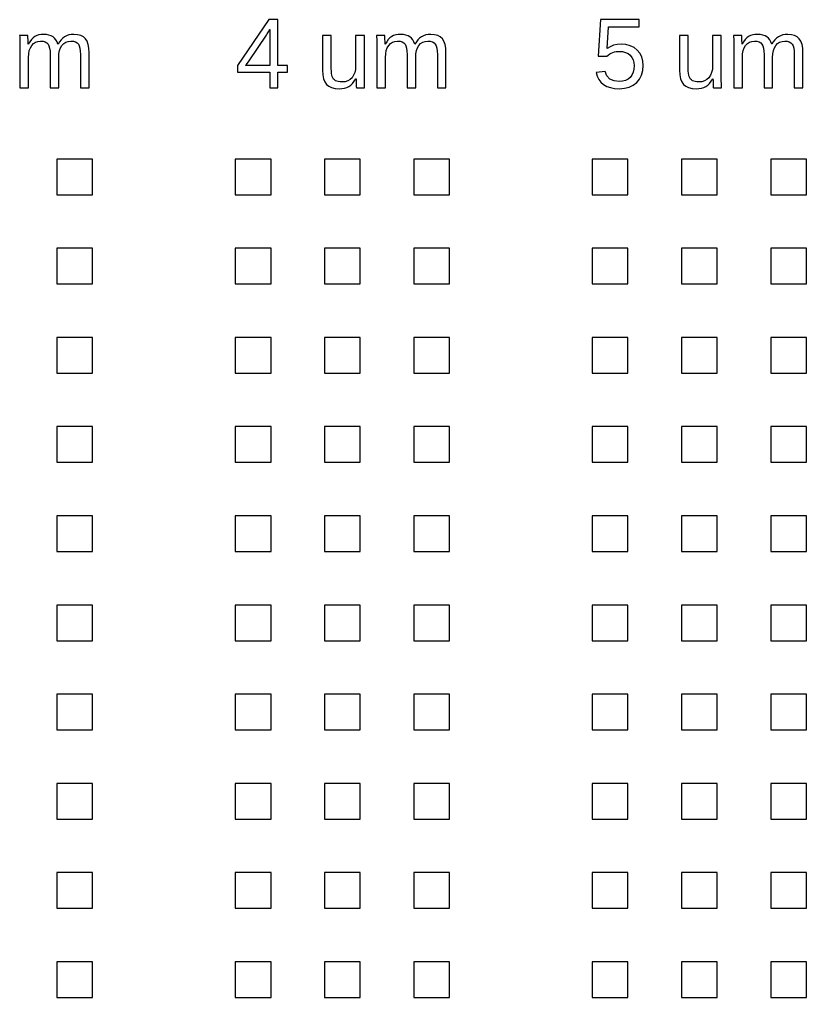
# Model space of a CAD drawing. Header units: metres. Extents: x -21500 to 21500, y -23900 to 23900.
# Drawn here: x -14809 to -10400, y -5800 to -318 of the extents above; entities that cross this region are included whole.
import ezdxf

# ---------------------------------------------------------------- set-up
doc = ezdxf.new("R2010")
doc.units = ezdxf.units.M

msp = doc.modelspace()

# ---------------------------------------------------------------- linework, layer by layer
for p, q in [((-13412.3, -317.765), (-13587.2, -575.482)), ((-13361, -317.765), (-13412.3, -317.765)), ((-13361, -574.939), (-13361, -317.765)), ((-11553.9, -317.765), (-11566.6, -523.396)), ((-11336.6, -317.765), (-11553.9, -317.765)), ((-11336.6, -359.271), (-11336.6, -317.765)), ((-13414.7, -387.213), (-13411.6, -381.533)), ((-13411.6, -381.533), (-13409.3, -377.243)), ((-13409.3, -377.243), (-13407.8, -374.344)), ((-13407.8, -374.344), (-13407.1, -372.835)), ((-13407.1, -372.835), (-13407.1, -574.939)), ((-11516.7, -480.533), (-11509.4, -359.271)), ((-11509.4, -359.271), (-11336.6, -359.271)), ((-14762.8, -406.474), (-14808.9, -406.474)), ((-14808.9, -406.474), (-14808.2, -414.663)), ((-14808.2, -414.663), (-14807.7, -427.837)), ((-14807.7, -427.837), (-14807.4, -445.996)), ((-14762.7, -407.44), (-14762.8, -406.474)), ((-14762.5, -408.983), (-14762.7, -407.44)), ((-14762.4, -411.102), (-14762.5, -408.983)), ((-14762.2, -413.798), (-14762.4, -411.102)), ((-14762.1, -416.892), (-14762.2, -413.798)), ((-14761.9, -420.207), (-14762.1, -416.892)), ((-14761.8, -423.742), (-14761.9, -420.207)), ((-14761.6, -427.498), (-14761.8, -423.742)), ((-14761.4, -432.22), (-14761.6, -427.498)), ((-14761.1, -438.654), (-14761.4, -432.22)), ((-14742.9, -430.211), (-14751.7, -442.249)), ((-14733.6, -420.546), (-14742.9, -430.211)), ((-14723.7, -413.256), (-14733.6, -420.546)), ((-14713, -407.915), (-14723.7, -413.256)), ((-14701.1, -404.1), (-14713, -407.915)), ((-14688.2, -401.811), (-14701.1, -404.1)), ((-14674.1, -401.048), (-14688.2, -401.811)), ((-14658.3, -401.879), (-14674.1, -401.048)), ((-14644.2, -404.371), (-14658.3, -401.879)), ((-14631.9, -408.525), (-14644.2, -404.371)), ((-14621.3, -414.341), (-14631.9, -408.525)), ((-14612.4, -421.971), (-14621.3, -414.341)), ((-14604.9, -431.568), (-14612.4, -421.971)), ((-14598.9, -443.131), (-14604.9, -431.568)), ((-14576.7, -431.228), (-14585.5, -442.91)), ((-14567.1, -421.615), (-14576.7, -431.228)), ((-14556.8, -414.07), (-14567.1, -421.615)), ((-14545.4, -408.373), (-14556.8, -414.07)), ((-14532.9, -404.304), (-14545.4, -408.373)), ((-14519.3, -401.862), (-14532.9, -404.304)), ((-14504.5, -401.048), (-14519.3, -401.862)), ((-14483.8, -402.557), (-14504.5, -401.048)), ((-14466.1, -407.084), (-14483.8, -402.557)), ((-14451.5, -414.629), (-14466.1, -407.084)), ((-14439.8, -425.192), (-14451.5, -414.629)), ((-14431, -439.197), (-14439.8, -425.192)), ((-13523.2, -549.439), (-13425.3, -405.117)), ((-13425.3, -405.117), (-13423.3, -402.065)), ((-13423.3, -402.065), (-13420.9, -398.064)), ((-13420.9, -398.064), (-13418, -393.113)), ((-13418, -393.113), (-13414.7, -387.213)), ((-13062.4, -406.474), (-13111.5, -406.474)), ((-13111.5, -406.474), (-13111.5, -602.067)), ((-13062.4, -592.573), (-13062.4, -406.474)), ((-12877.1, -406.474), (-12925.9, -406.474)), ((-12925.9, -406.474), (-12925.9, -576.567)), ((-12877.1, -637.334), (-12877.1, -406.474)), ((-12762.8, -406.474), (-12808.9, -406.474)), ((-12808.9, -406.474), (-12808.2, -414.663)), ((-12808.2, -414.663), (-12807.7, -427.837)), ((-12807.7, -427.837), (-12807.4, -445.996)), ((-12762.7, -407.44), (-12762.8, -406.474)), ((-12762.5, -408.983), (-12762.7, -407.44)), ((-12762.4, -411.102), (-12762.5, -408.983)), ((-12762.2, -413.798), (-12762.4, -411.102)), ((-12762.1, -416.892), (-12762.2, -413.798)), ((-12761.9, -420.207), (-12762.1, -416.892)), ((-12761.8, -423.742), (-12761.9, -420.207)), ((-12761.6, -427.498), (-12761.8, -423.742)), ((-12761.4, -432.22), (-12761.6, -427.498)), ((-12761.1, -438.654), (-12761.4, -432.22)), ((-12742.9, -430.211), (-12751.7, -442.249)), ((-12733.6, -420.546), (-12742.9, -430.211)), ((-12723.7, -413.256), (-12733.6, -420.546)), ((-12713, -407.915), (-12723.7, -413.256)), ((-12701.1, -404.1), (-12713, -407.915)), ((-12688.2, -401.811), (-12701.1, -404.1)), ((-12674.1, -401.048), (-12688.2, -401.811)), ((-12658.3, -401.879), (-12674.1, -401.048)), ((-12644.2, -404.371), (-12658.3, -401.879)), ((-12631.9, -408.525), (-12644.2, -404.371)), ((-12621.3, -414.341), (-12631.9, -408.525)), ((-12612.4, -421.971), (-12621.3, -414.341)), ((-12604.9, -431.568), (-12612.4, -421.971)), ((-12598.9, -443.131), (-12604.9, -431.568)), ((-12576.7, -431.228), (-12585.5, -442.91)), ((-12567.1, -421.615), (-12576.7, -431.228)), ((-12556.8, -414.07), (-12567.1, -421.615)), ((-12545.4, -408.373), (-12556.8, -414.07)), ((-12532.9, -404.304), (-12545.4, -408.373)), ((-12519.3, -401.862), (-12532.9, -404.304)), ((-12504.5, -401.048), (-12519.3, -401.862)), ((-12483.8, -402.557), (-12504.5, -401.048)), ((-12466.1, -407.084), (-12483.8, -402.557)), ((-12451.5, -414.629), (-12466.1, -407.084)), ((-12439.8, -425.192), (-12451.5, -414.629)), ((-12431, -439.197), (-12439.8, -425.192)), ((-11062.4, -406.474), (-11111.5, -406.474)), ((-11111.5, -406.474), (-11111.5, -602.067)), ((-11062.4, -592.573), (-11062.4, -406.474)), ((-10877.1, -406.474), (-10925.9, -406.474)), ((-10925.9, -406.474), (-10925.9, -576.567)), ((-10877.1, -637.334), (-10877.1, -406.474)), ((-10762.8, -406.474), (-10808.9, -406.474)), ((-10808.9, -406.474), (-10808.2, -414.663)), ((-10808.2, -414.663), (-10807.7, -427.837)), ((-10807.7, -427.837), (-10807.4, -445.996)), ((-10762.7, -407.44), (-10762.8, -406.474)), ((-10762.5, -408.983), (-10762.7, -407.44)), ((-10762.4, -411.102), (-10762.5, -408.983)), ((-10762.2, -413.798), (-10762.4, -411.102)), ((-10762.1, -416.892), (-10762.2, -413.798)), ((-10761.9, -420.207), (-10762.1, -416.892)), ((-10761.8, -423.742), (-10761.9, -420.207)), ((-10761.6, -427.498), (-10761.8, -423.742)), ((-10761.4, -432.22), (-10761.6, -427.498)), ((-10761.1, -438.654), (-10761.4, -432.22)), ((-10742.9, -430.211), (-10751.7, -442.249)), ((-10733.6, -420.546), (-10742.9, -430.211)), ((-10723.7, -413.256), (-10733.6, -420.546)), ((-10713, -407.915), (-10723.7, -413.256)), ((-10701.1, -404.1), (-10713, -407.915)), ((-10688.2, -401.811), (-10701.1, -404.1)), ((-10674.1, -401.048), (-10688.2, -401.811)), ((-10658.3, -401.879), (-10674.1, -401.048)), ((-10644.2, -404.371), (-10658.3, -401.879)), ((-10631.9, -408.525), (-10644.2, -404.371)), ((-10621.3, -414.341), (-10631.9, -408.525)), ((-10612.4, -421.971), (-10621.3, -414.341)), ((-10604.9, -431.568), (-10612.4, -421.971)), ((-10598.9, -443.131), (-10604.9, -431.568)), ((-10576.7, -431.228), (-10585.5, -442.91)), ((-10567.1, -421.615), (-10576.7, -431.228)), ((-10556.8, -414.07), (-10567.1, -421.615)), ((-10545.4, -408.373), (-10556.8, -414.07)), ((-10532.9, -404.304), (-10545.4, -408.373)), ((-10519.3, -401.862), (-10532.9, -404.304)), ((-10504.5, -401.048), (-10519.3, -401.862)), ((-10483.8, -402.557), (-10504.5, -401.048)), ((-10466.1, -407.084), (-10483.8, -402.557)), ((-10451.5, -414.629), (-10466.1, -407.084)), ((-10439.8, -425.192), (-10451.5, -414.629)), ((-10431, -439.197), (-10439.8, -425.192)), ((-14807.4, -445.996), (-14807.3, -469.14)), ((-14807.3, -469.14), (-14807.3, -700)), ((-14760.9, -446.801), (-14761.1, -438.654)), ((-14760.6, -456.661), (-14760.9, -446.801)), ((-14759.8, -456.661), (-14760.6, -456.661)), ((-14751.7, -442.249), (-14759.8, -456.661)), ((-14757.6, -509.425), (-14754.2, -491.385)), ((-14754.2, -491.385), (-14748.5, -475.786)), ((-14748.5, -475.786), (-14740.5, -462.629)), ((-14740.5, -462.629), (-14730.6, -452.185)), ((-14730.6, -452.185), (-14719.1, -444.724)), ((-14719.1, -444.724), (-14706, -440.248)), ((-14706, -440.248), (-14691.2, -438.756)), ((-14691.2, -438.756), (-14677.1, -439.773)), ((-14677.1, -439.773), (-14665.5, -442.825)), ((-14665.5, -442.825), (-14656.1, -447.912)), ((-14656.1, -447.912), (-14649.1, -455.033)), ((-14649.1, -455.033), (-14644, -464.816)), ((-14644, -464.816), (-14640.4, -477.889)), ((-14640.4, -477.889), (-14638.2, -494.25)), ((-14594.3, -456.661), (-14598.9, -443.131)), ((-14593.5, -456.661), (-14594.3, -456.661)), ((-14585.5, -442.91), (-14593.5, -456.661)), ((-14588.1, -509.315), (-14584.7, -491.215)), ((-14584.7, -491.215), (-14579.2, -475.608)), ((-14579.2, -475.608), (-14571.4, -462.493)), ((-14571.4, -462.493), (-14561.6, -452.108)), ((-14561.6, -452.108), (-14550.1, -444.69)), ((-14550.1, -444.69), (-14536.7, -440.24)), ((-14536.7, -440.24), (-14521.6, -438.756)), ((-14521.6, -438.756), (-14507.6, -439.773)), ((-14507.6, -439.773), (-14495.9, -442.825)), ((-14495.9, -442.825), (-14486.6, -447.912)), ((-14486.6, -447.912), (-14479.6, -455.033)), ((-14479.6, -455.033), (-14474.5, -464.816)), ((-14474.5, -464.816), (-14470.8, -477.889)), ((-14470.8, -477.889), (-14468.6, -494.25)), ((-14424.7, -457.068), (-14431, -439.197)), ((-14420.9, -478.804), (-14424.7, -457.068)), ((-14419.6, -504.406), (-14420.9, -478.804)), ((-12807.4, -445.996), (-12807.3, -469.14)), ((-12807.3, -469.14), (-12807.3, -700)), ((-12760.9, -446.801), (-12761.1, -438.654)), ((-12760.6, -456.661), (-12760.9, -446.801)), ((-12759.8, -456.661), (-12760.6, -456.661)), ((-12751.7, -442.249), (-12759.8, -456.661)), ((-12757.6, -509.425), (-12754.2, -491.385)), ((-12754.2, -491.385), (-12748.5, -475.786)), ((-12748.5, -475.786), (-12740.5, -462.629)), ((-12740.5, -462.629), (-12730.6, -452.185)), ((-12730.6, -452.185), (-12719.1, -444.724)), ((-12719.1, -444.724), (-12706, -440.248)), ((-12706, -440.248), (-12691.2, -438.756)), ((-12691.2, -438.756), (-12677.1, -439.773)), ((-12677.1, -439.773), (-12665.5, -442.825)), ((-12665.5, -442.825), (-12656.1, -447.912)), ((-12656.1, -447.912), (-12649.1, -455.033)), ((-12649.1, -455.033), (-12644, -464.816)), ((-12644, -464.816), (-12640.4, -477.889)), ((-12640.4, -477.889), (-12638.2, -494.25)), ((-12594.3, -456.661), (-12598.9, -443.131)), ((-12593.5, -456.661), (-12594.3, -456.661)), ((-12585.5, -442.91), (-12593.5, -456.661)), ((-12588.1, -509.315), (-12584.7, -491.215)), ((-12584.7, -491.215), (-12579.2, -475.608)), ((-12579.2, -475.608), (-12571.4, -462.493)), ((-12571.4, -462.493), (-12561.6, -452.108)), ((-12561.6, -452.108), (-12550.1, -444.69)), ((-12550.1, -444.69), (-12536.7, -440.24)), ((-12536.7, -440.24), (-12521.6, -438.756)), ((-12521.6, -438.756), (-12507.6, -439.773)), ((-12507.6, -439.773), (-12495.9, -442.825)), ((-12495.9, -442.825), (-12486.6, -447.912)), ((-12486.6, -447.912), (-12479.6, -455.033)), ((-12479.6, -455.033), (-12474.5, -464.816)), ((-12474.5, -464.816), (-12470.8, -477.889)), ((-12470.8, -477.889), (-12468.6, -494.25)), ((-12424.7, -457.068), (-12431, -439.197)), ((-12420.9, -478.804), (-12424.7, -457.068)), ((-12419.6, -504.406), (-12420.9, -478.804)), ((-11499.9, -469.851), (-11516.7, -480.533)), ((-11481.1, -462.222), (-11499.9, -469.851)), ((-11460.4, -457.644), (-11481.1, -462.222)), ((-11437.8, -456.118), (-11460.4, -457.644)), ((-11411, -458.187), (-11437.8, -456.118)), ((-11387.1, -464.392), (-11411, -458.187)), ((-11366, -474.735), (-11387.1, -464.392)), ((-11347.8, -489.215), (-11366, -474.735)), ((-11333.2, -507.018), (-11347.8, -489.215)), ((-10807.4, -445.996), (-10807.3, -469.14)), ((-10807.3, -469.14), (-10807.3, -700)), ((-10760.9, -446.801), (-10761.1, -438.654)), ((-10760.6, -456.661), (-10760.9, -446.801)), ((-10759.8, -456.661), (-10760.6, -456.661)), ((-10751.7, -442.249), (-10759.8, -456.661)), ((-10757.6, -509.425), (-10754.2, -491.385)), ((-10754.2, -491.385), (-10748.5, -475.786)), ((-10748.5, -475.786), (-10740.5, -462.629)), ((-10740.5, -462.629), (-10730.6, -452.185)), ((-10730.6, -452.185), (-10719.1, -444.724)), ((-10719.1, -444.724), (-10706, -440.248)), ((-10706, -440.248), (-10691.2, -438.756)), ((-10691.2, -438.756), (-10677.1, -439.773)), ((-10677.1, -439.773), (-10665.5, -442.825)), ((-10665.5, -442.825), (-10656.1, -447.912)), ((-10656.1, -447.912), (-10649.1, -455.033)), ((-10649.1, -455.033), (-10644, -464.816)), ((-10644, -464.816), (-10640.4, -477.889)), ((-10640.4, -477.889), (-10638.2, -494.25)), ((-10594.3, -456.661), (-10598.9, -443.131)), ((-10593.5, -456.661), (-10594.3, -456.661)), ((-10585.5, -442.91), (-10593.5, -456.661)), ((-10588.1, -509.315), (-10584.7, -491.215)), ((-10584.7, -491.215), (-10579.2, -475.608)), ((-10579.2, -475.608), (-10571.4, -462.493)), ((-10571.4, -462.493), (-10561.6, -452.108)), ((-10561.6, -452.108), (-10550.1, -444.69)), ((-10550.1, -444.69), (-10536.7, -440.24)), ((-10536.7, -440.24), (-10521.6, -438.756)), ((-10521.6, -438.756), (-10507.6, -439.773)), ((-10507.6, -439.773), (-10495.9, -442.825)), ((-10495.9, -442.825), (-10486.6, -447.912)), ((-10486.6, -447.912), (-10479.6, -455.033)), ((-10479.6, -455.033), (-10474.5, -464.816)), ((-10474.5, -464.816), (-10470.8, -477.889)), ((-10470.8, -477.889), (-10468.6, -494.25)), ((-10424.7, -457.068), (-10431, -439.197)), ((-10420.9, -478.804), (-10424.7, -457.068)), ((-10419.6, -504.406), (-10420.9, -478.804)), ((-14758.7, -529.907), (-14757.6, -509.425)), ((-14758.7, -700), (-14758.7, -529.907)), ((-14638.2, -494.25), (-14637.5, -513.901)), ((-14637.5, -513.901), (-14637.5, -700)), ((-14589.2, -529.907), (-14588.1, -509.315)), ((-14589.2, -700), (-14589.2, -529.907)), ((-14468.6, -494.25), (-14467.9, -513.901)), ((-14467.9, -513.901), (-14467.9, -700)), ((-14419.6, -700), (-14419.6, -504.406)), ((-12758.7, -529.907), (-12757.6, -509.425)), ((-12758.7, -700), (-12758.7, -529.907)), ((-12638.2, -494.25), (-12637.5, -513.901)), ((-12637.5, -513.901), (-12637.5, -700)), ((-12589.2, -529.907), (-12588.1, -509.315)), ((-12589.2, -700), (-12589.2, -529.907)), ((-12468.6, -494.25), (-12467.9, -513.901)), ((-12467.9, -513.901), (-12467.9, -700)), ((-12419.6, -700), (-12419.6, -504.406)), ((-11566.6, -523.396), (-11518.9, -523.396)), ((-11518.9, -523.396), (-11510.3, -516.478)), ((-11510.3, -516.478), (-11501.8, -510.646)), ((-11501.8, -510.646), (-11493.3, -505.898)), ((-11493.3, -505.898), (-11484.7, -502.236)), ((-11484.7, -502.236), (-11476, -499.506)), ((-11476, -499.506), (-11466.9, -497.556)), ((-11466.9, -497.556), (-11457.5, -496.386)), ((-11457.5, -496.386), (-11447.8, -495.996)), ((-11447.8, -495.996), (-11429.8, -497.386)), ((-11429.8, -497.386), (-11413.7, -501.558)), ((-11413.7, -501.558), (-11399.6, -508.509)), ((-11399.6, -508.509), (-11387.5, -518.242)), ((-11387.5, -518.242), (-11377.7, -530.229)), ((-11377.7, -530.229), (-11370.7, -543.946)), ((-11370.7, -543.946), (-11366.5, -559.392)), ((-11322.7, -527.33), (-11333.2, -507.018)), ((-11316.4, -550.151), (-11322.7, -527.33)), ((-10758.7, -529.907), (-10757.6, -509.425)), ((-10758.7, -700), (-10758.7, -529.907)), ((-10638.2, -494.25), (-10637.5, -513.901)), ((-10637.5, -513.901), (-10637.5, -700)), ((-10589.2, -529.907), (-10588.1, -509.315)), ((-10589.2, -700), (-10589.2, -529.907)), ((-10468.6, -494.25), (-10467.9, -513.901)), ((-10467.9, -513.901), (-10467.9, -700)), ((-10419.6, -700), (-10419.6, -504.406)), ((-13587.2, -575.482), (-13587.2, -613.461)), ((-13542.2, -574.939), (-13537.9, -569.514)), ((-13407.1, -574.939), (-13542.2, -574.939)), ((-13537.9, -569.514), (-13523.2, -549.439)), ((-13307.3, -574.939), (-13361, -574.939)), ((-13307.3, -613.461), (-13307.3, -574.939)), ((-13111.5, -602.067), (-13110.1, -627.78)), ((-13062, -606.273), (-13062.4, -592.573)), ((-12927.2, -596.828), (-12931, -614.75)), ((-12925.9, -576.567), (-12927.2, -596.828)), ((-11366.5, -596.209), (-11370.6, -613.631)), ((-11366.5, -559.392), (-11365.1, -576.567)), ((-11365.1, -576.567), (-11366.5, -596.209)), ((-11316.6, -604.119), (-11314.3, -575.482)), ((-11314.3, -575.482), (-11316.4, -550.151)), ((-11111.5, -602.067), (-11110.1, -627.78)), ((-11062, -606.273), (-11062.4, -592.573)), ((-10927.2, -596.828), (-10931, -614.75)), ((-10925.9, -576.567), (-10927.2, -596.828)), ((-13587.2, -613.461), (-13407.1, -613.461)), ((-13407.1, -613.461), (-13407.1, -700)), ((-13361, -613.461), (-13307.3, -613.461)), ((-13361, -700), (-13361, -613.461)), ((-13110.1, -627.78), (-13105.9, -649.576)), ((-13105.9, -649.576), (-13098.9, -667.455)), ((-13060.9, -618.345), (-13062, -606.273)), ((-13059.1, -628.789), (-13060.9, -618.345)), ((-13056.7, -637.606), (-13059.1, -628.789)), ((-13053.4, -645.049), (-13056.7, -637.606)), ((-13049.3, -651.373), (-13053.4, -645.049)), ((-13044.3, -656.579), (-13049.3, -651.373)), ((-13038.5, -660.665), (-13044.3, -656.579)), ((-12957.3, -654.137), (-12970.3, -661.682)), ((-12946.2, -643.574), (-12957.3, -654.137)), ((-12937.3, -630.332), (-12946.2, -643.574)), ((-12931, -614.75), (-12937.3, -630.332)), ((-12933.3, -663.894), (-12924.5, -649.813)), ((-12924.5, -649.813), (-12923.7, -649.813)), ((-12923.7, -649.813), (-12923.5, -659.672)), ((-12877, -660.478), (-12877.1, -637.334)), ((-11528.4, -608.849), (-11577.8, -614.546)), ((-11577.8, -614.546), (-11571.9, -635.35)), ((-11571.9, -635.35), (-11563, -653.543)), ((-11563, -653.543), (-11551.2, -669.125)), ((-11517.6, -633.654), (-11528.4, -608.849)), ((-11500.8, -651.373), (-11517.6, -633.654)), ((-11477.9, -662.003), (-11500.8, -651.373)), ((-11399.5, -652.195), (-11413.8, -659.613)), ((-11387.3, -641.81), (-11399.5, -652.195)), ((-11377.6, -628.831), (-11387.3, -641.81)), ((-11370.6, -613.631), (-11377.6, -628.831)), ((-11350.3, -670.702), (-11334.6, -651.729)), ((-11334.6, -651.729), (-11323.3, -629.535)), ((-11323.3, -629.535), (-11316.6, -604.119)), ((-11110.1, -627.78), (-11105.9, -649.576)), ((-11105.9, -649.576), (-11098.9, -667.455)), ((-11060.9, -618.345), (-11062, -606.273)), ((-11059.1, -628.789), (-11060.9, -618.345)), ((-11056.7, -637.606), (-11059.1, -628.789)), ((-11053.4, -645.049), (-11056.7, -637.606)), ((-11049.3, -651.373), (-11053.4, -645.049)), ((-11044.3, -656.579), (-11049.3, -651.373)), ((-11038.5, -660.665), (-11044.3, -656.579)), ((-10957.3, -654.137), (-10970.3, -661.682)), ((-10946.2, -643.574), (-10957.3, -654.137)), ((-10937.3, -630.332), (-10946.2, -643.574)), ((-10931, -614.75), (-10937.3, -630.332)), ((-10933.3, -663.894), (-10924.5, -649.813)), ((-10924.5, -649.813), (-10923.7, -649.813)), ((-10923.7, -649.813), (-10923.5, -659.672)), ((-10877, -660.478), (-10877.1, -637.334)), ((-14807.3, -700), (-14758.7, -700)), ((-14637.5, -700), (-14589.2, -700)), ((-14467.9, -700), (-14419.6, -700)), ((-13407.1, -700), (-13361, -700)), ((-13098.9, -667.455), (-13089.1, -681.418)), ((-13089.1, -681.418), (-13076.3, -691.922)), ((-13076.3, -691.922), (-13060.2, -699.424)), ((-13060.2, -699.424), (-13040.9, -703.925)), ((-13040.9, -703.925), (-13018.4, -705.426)), ((-13031.5, -663.751), (-13038.5, -660.665)), ((-13023.1, -665.955), (-13031.5, -663.751)), ((-13013.2, -667.277), (-13023.1, -665.955)), ((-13018.4, -705.426), (-13002.7, -704.638)), ((-13001.9, -667.718), (-13013.2, -667.277)), ((-13002.7, -704.638), (-12988.3, -702.272)), ((-12985.2, -666.209), (-13001.9, -667.718)), ((-12988.3, -702.272), (-12975.2, -698.33)), ((-12970.3, -661.682), (-12985.2, -666.209)), ((-12975.2, -698.33), (-12963.5, -692.811)), ((-12963.5, -692.811), (-12952.7, -685.393)), ((-12952.7, -685.393), (-12942.7, -675.754)), ((-12942.7, -675.754), (-12933.3, -663.894)), ((-12923.5, -659.672), (-12923.2, -667.819)), ((-12923.2, -667.819), (-12923, -674.254)), ((-12923, -674.254), (-12922.8, -678.976)), ((-12922.8, -678.976), (-12922.6, -682.731)), ((-12922.6, -682.731), (-12922.4, -686.267)), ((-12922.4, -686.267), (-12922.2, -689.581)), ((-12922.2, -689.581), (-12922.1, -692.676)), ((-12922.1, -692.676), (-12922, -695.372)), ((-12922, -695.372), (-12921.8, -697.491)), ((-12921.8, -697.491), (-12921.7, -699.034)), ((-12921.7, -699.034), (-12921.6, -700)), ((-12921.6, -700), (-12875.4, -700)), ((-12876.7, -678.637), (-12877, -660.478)), ((-12876.2, -691.811), (-12876.7, -678.637)), ((-12875.4, -700), (-12876.2, -691.811)), ((-12807.3, -700), (-12758.7, -700)), ((-12637.5, -700), (-12589.2, -700)), ((-12467.9, -700), (-12419.6, -700)), ((-11551.2, -669.125), (-11536.2, -682.096)), ((-11536.2, -682.096), (-11518.5, -692.303)), ((-11518.5, -692.303), (-11498.3, -699.594)), ((-11498.3, -699.594), (-11475.4, -703.968)), ((-11448.9, -665.547), (-11477.9, -662.003)), ((-11475.4, -703.968), (-11450, -705.426)), ((-11450, -705.426), (-11419.8, -703.256)), ((-11430.3, -664.063), (-11448.9, -665.547)), ((-11413.8, -659.613), (-11430.3, -664.063)), ((-11419.8, -703.256), (-11393.2, -696.745)), ((-11393.2, -696.745), (-11370, -685.894)), ((-11370, -685.894), (-11350.3, -670.702)), ((-11098.9, -667.455), (-11089.1, -681.418)), ((-11089.1, -681.418), (-11076.3, -691.922)), ((-11076.3, -691.922), (-11060.2, -699.424)), ((-11060.2, -699.424), (-11040.9, -703.925)), ((-11040.9, -703.925), (-11018.4, -705.426)), ((-11031.5, -663.751), (-11038.5, -660.665)), ((-11023.1, -665.955), (-11031.5, -663.751)), ((-11013.2, -667.277), (-11023.1, -665.955)), ((-11018.4, -705.426), (-11002.7, -704.638)), ((-11001.9, -667.718), (-11013.2, -667.277)), ((-11002.7, -704.638), (-10988.3, -702.272)), ((-10985.2, -666.209), (-11001.9, -667.718)), ((-10988.3, -702.272), (-10975.2, -698.33)), ((-10970.3, -661.682), (-10985.2, -666.209)), ((-10975.2, -698.33), (-10963.5, -692.811)), ((-10963.5, -692.811), (-10952.7, -685.393)), ((-10952.7, -685.393), (-10942.7, -675.754)), ((-10942.7, -675.754), (-10933.3, -663.894)), ((-10923.5, -659.672), (-10923.2, -667.819)), ((-10923.2, -667.819), (-10923, -674.254)), ((-10923, -674.254), (-10922.8, -678.976)), ((-10922.8, -678.976), (-10922.6, -682.731)), ((-10922.6, -682.731), (-10922.4, -686.267)), ((-10922.4, -686.267), (-10922.2, -689.581)), ((-10922.2, -689.581), (-10922.1, -692.676)), ((-10922.1, -692.676), (-10922, -695.372)), ((-10922, -695.372), (-10921.8, -697.491)), ((-10921.8, -697.491), (-10921.7, -699.034)), ((-10921.7, -699.034), (-10921.6, -700)), ((-10921.6, -700), (-10875.4, -700)), ((-10876.7, -678.637), (-10877, -660.478)), ((-10876.2, -691.811), (-10876.7, -678.637)), ((-10875.4, -700), (-10876.2, -691.811)), ((-10807.3, -700), (-10758.7, -700)), ((-10637.5, -700), (-10589.2, -700)), ((-10467.9, -700), (-10419.6, -700)), ((-14400, -1100), (-14600, -1100)), ((-14600, -1100), (-14600, -1300)), ((-14400, -1300), (-14400, -1100)), ((-13400, -1100), (-13600, -1100)), ((-13600, -1100), (-13600, -1300)), ((-13400, -1300), (-13400, -1100)), ((-12900, -1100), (-13100, -1100)), ((-13100, -1100), (-13100, -1300)), ((-12900, -1300), (-12900, -1100)), ((-12400, -1100), (-12600, -1100)), ((-12600, -1100), (-12600, -1300)), ((-12400, -1300), (-12400, -1100)), ((-11400, -1100), (-11600, -1100)), ((-11600, -1100), (-11600, -1300)), ((-11400, -1300), (-11400, -1100)), ((-10900, -1100), (-11100, -1100)), ((-11100, -1100), (-11100, -1300)), ((-10900, -1300), (-10900, -1100)), ((-10400, -1100), (-10600, -1100)), ((-10600, -1100), (-10600, -1300)), ((-10400, -1300), (-10400, -1100)), ((-14600, -1300), (-14400, -1300)), ((-13600, -1300), (-13400, -1300)), ((-13100, -1300), (-12900, -1300)), ((-12600, -1300), (-12400, -1300)), ((-11600, -1300), (-11400, -1300)), ((-11100, -1300), (-10900, -1300)), ((-10600, -1300), (-10400, -1300)), ((-14400, -1600), (-14600, -1600)), ((-14600, -1600), (-14600, -1800)), ((-14400, -1800), (-14400, -1600)), ((-13400, -1600), (-13600, -1600)), ((-13600, -1600), (-13600, -1800)), ((-13400, -1800), (-13400, -1600)), ((-12900, -1600), (-13100, -1600)), ((-13100, -1600), (-13100, -1800)), ((-12900, -1800), (-12900, -1600)), ((-12400, -1600), (-12600, -1600)), ((-12600, -1600), (-12600, -1800)), ((-12400, -1800), (-12400, -1600)), ((-11400, -1600), (-11600, -1600)), ((-11600, -1600), (-11600, -1800)), ((-11400, -1800), (-11400, -1600)), ((-10900, -1600), (-11100, -1600)), ((-11100, -1600), (-11100, -1800)), ((-10900, -1800), (-10900, -1600)), ((-10400, -1600), (-10600, -1600)), ((-10600, -1600), (-10600, -1800)), ((-10400, -1800), (-10400, -1600)), ((-14600, -1800), (-14400, -1800)), ((-13600, -1800), (-13400, -1800)), ((-13100, -1800), (-12900, -1800)), ((-12600, -1800), (-12400, -1800)), ((-11600, -1800), (-11400, -1800)), ((-11100, -1800), (-10900, -1800)), ((-10600, -1800), (-10400, -1800)), ((-14400, -2100), (-14600, -2100)), ((-14600, -2100), (-14600, -2300)), ((-14400, -2300), (-14400, -2100)), ((-13400, -2100), (-13600, -2100)), ((-13600, -2100), (-13600, -2300)), ((-13400, -2300), (-13400, -2100)), ((-12900, -2100), (-13100, -2100)), ((-13100, -2100), (-13100, -2300)), ((-12900, -2300), (-12900, -2100)), ((-12400, -2100), (-12600, -2100)), ((-12600, -2100), (-12600, -2300)), ((-12400, -2300), (-12400, -2100)), ((-11400, -2100), (-11600, -2100)), ((-11600, -2100), (-11600, -2300)), ((-11400, -2300), (-11400, -2100)), ((-10900, -2100), (-11100, -2100)), ((-11100, -2100), (-11100, -2300)), ((-10900, -2300), (-10900, -2100)), ((-10400, -2100), (-10600, -2100)), ((-10600, -2100), (-10600, -2300)), ((-10400, -2300), (-10400, -2100)), ((-14600, -2300), (-14400, -2300)), ((-13600, -2300), (-13400, -2300)), ((-13100, -2300), (-12900, -2300)), ((-12600, -2300), (-12400, -2300)), ((-11600, -2300), (-11400, -2300)), ((-11100, -2300), (-10900, -2300)), ((-10600, -2300), (-10400, -2300)), ((-14400, -2600), (-14600, -2600)), ((-14600, -2600), (-14600, -2800)), ((-14400, -2800), (-14400, -2600)), ((-13400, -2600), (-13600, -2600)), ((-13600, -2600), (-13600, -2800)), ((-13400, -2800), (-13400, -2600)), ((-12900, -2600), (-13100, -2600)), ((-13100, -2600), (-13100, -2800)), ((-12900, -2800), (-12900, -2600)), ((-12400, -2600), (-12600, -2600)), ((-12600, -2600), (-12600, -2800)), ((-12400, -2800), (-12400, -2600)), ((-11400, -2600), (-11600, -2600)), ((-11600, -2600), (-11600, -2800)), ((-11400, -2800), (-11400, -2600)), ((-10900, -2600), (-11100, -2600)), ((-11100, -2600), (-11100, -2800)), ((-10900, -2800), (-10900, -2600)), ((-10400, -2600), (-10600, -2600)), ((-10600, -2600), (-10600, -2800)), ((-10400, -2800), (-10400, -2600)), ((-14600, -2800), (-14400, -2800)), ((-13600, -2800), (-13400, -2800)), ((-13100, -2800), (-12900, -2800)), ((-12600, -2800), (-12400, -2800)), ((-11600, -2800), (-11400, -2800)), ((-11100, -2800), (-10900, -2800)), ((-10600, -2800), (-10400, -2800)), ((-14400, -3100), (-14600, -3100)), ((-14600, -3100), (-14600, -3300)), ((-14400, -3300), (-14400, -3100)), ((-13400, -3100), (-13600, -3100)), ((-13600, -3100), (-13600, -3300)), ((-13400, -3300), (-13400, -3100)), ((-12900, -3100), (-13100, -3100)), ((-13100, -3100), (-13100, -3300)), ((-12900, -3300), (-12900, -3100)), ((-12400, -3100), (-12600, -3100)), ((-12600, -3100), (-12600, -3300)), ((-12400, -3300), (-12400, -3100)), ((-11400, -3100), (-11600, -3100)), ((-11600, -3100), (-11600, -3300)), ((-11400, -3300), (-11400, -3100)), ((-10900, -3100), (-11100, -3100)), ((-11100, -3100), (-11100, -3300)), ((-10900, -3300), (-10900, -3100)), ((-10400, -3100), (-10600, -3100)), ((-10600, -3100), (-10600, -3300)), ((-10400, -3300), (-10400, -3100)), ((-14600, -3300), (-14400, -3300)), ((-13600, -3300), (-13400, -3300)), ((-13100, -3300), (-12900, -3300)), ((-12600, -3300), (-12400, -3300)), ((-11600, -3300), (-11400, -3300)), ((-11100, -3300), (-10900, -3300)), ((-10600, -3300), (-10400, -3300)), ((-14400, -3600), (-14600, -3600)), ((-14600, -3600), (-14600, -3800)), ((-14400, -3800), (-14400, -3600)), ((-13400, -3600), (-13600, -3600)), ((-13600, -3600), (-13600, -3800)), ((-13400, -3800), (-13400, -3600)), ((-12900, -3600), (-13100, -3600)), ((-13100, -3600), (-13100, -3800)), ((-12900, -3800), (-12900, -3600)), ((-12400, -3600), (-12600, -3600)), ((-12600, -3600), (-12600, -3800)), ((-12400, -3800), (-12400, -3600)), ((-11400, -3600), (-11600, -3600)), ((-11600, -3600), (-11600, -3800)), ((-11400, -3800), (-11400, -3600)), ((-10900, -3600), (-11100, -3600)), ((-11100, -3600), (-11100, -3800)), ((-10900, -3800), (-10900, -3600)), ((-10400, -3600), (-10600, -3600)), ((-10600, -3600), (-10600, -3800)), ((-10400, -3800), (-10400, -3600)), ((-14600, -3800), (-14400, -3800)), ((-13600, -3800), (-13400, -3800)), ((-13100, -3800), (-12900, -3800)), ((-12600, -3800), (-12400, -3800)), ((-11600, -3800), (-11400, -3800)), ((-11100, -3800), (-10900, -3800)), ((-10600, -3800), (-10400, -3800)), ((-14400, -4100), (-14600, -4100)), ((-14600, -4100), (-14600, -4300)), ((-14400, -4300), (-14400, -4100)), ((-13400, -4100), (-13600, -4100)), ((-13600, -4100), (-13600, -4300)), ((-13400, -4300), (-13400, -4100)), ((-12900, -4100), (-13100, -4100)), ((-13100, -4100), (-13100, -4300)), ((-12900, -4300), (-12900, -4100)), ((-12400, -4100), (-12600, -4100)), ((-12600, -4100), (-12600, -4300)), ((-12400, -4300), (-12400, -4100)), ((-11400, -4100), (-11600, -4100)), ((-11600, -4100), (-11600, -4300)), ((-11400, -4300), (-11400, -4100)), ((-10900, -4100), (-11100, -4100)), ((-11100, -4100), (-11100, -4300)), ((-10900, -4300), (-10900, -4100)), ((-10400, -4100), (-10600, -4100)), ((-10600, -4100), (-10600, -4300)), ((-10400, -4300), (-10400, -4100)), ((-14600, -4300), (-14400, -4300)), ((-13600, -4300), (-13400, -4300)), ((-13100, -4300), (-12900, -4300)), ((-12600, -4300), (-12400, -4300)), ((-11600, -4300), (-11400, -4300)), ((-11100, -4300), (-10900, -4300)), ((-10600, -4300), (-10400, -4300)), ((-14400, -4600), (-14600, -4600)), ((-14600, -4600), (-14600, -4800)), ((-14400, -4800), (-14400, -4600)), ((-13400, -4600), (-13600, -4600)), ((-13600, -4600), (-13600, -4800)), ((-13400, -4800), (-13400, -4600)), ((-12900, -4600), (-13100, -4600)), ((-13100, -4600), (-13100, -4800)), ((-12900, -4800), (-12900, -4600)), ((-12400, -4600), (-12600, -4600)), ((-12600, -4600), (-12600, -4800)), ((-12400, -4800), (-12400, -4600)), ((-11400, -4600), (-11600, -4600)), ((-11600, -4600), (-11600, -4800)), ((-11400, -4800), (-11400, -4600)), ((-10900, -4600), (-11100, -4600)), ((-11100, -4600), (-11100, -4800)), ((-10900, -4800), (-10900, -4600)), ((-10400, -4600), (-10600, -4600)), ((-10600, -4600), (-10600, -4800)), ((-10400, -4800), (-10400, -4600)), ((-14600, -4800), (-14400, -4800)), ((-13600, -4800), (-13400, -4800)), ((-13100, -4800), (-12900, -4800)), ((-12600, -4800), (-12400, -4800)), ((-11600, -4800), (-11400, -4800)), ((-11100, -4800), (-10900, -4800)), ((-10600, -4800), (-10400, -4800)), ((-14400, -5100), (-14600, -5100)), ((-14600, -5100), (-14600, -5300)), ((-14400, -5300), (-14400, -5100)), ((-13400, -5100), (-13600, -5100)), ((-13600, -5100), (-13600, -5300)), ((-13400, -5300), (-13400, -5100)), ((-12900, -5100), (-13100, -5100)), ((-13100, -5100), (-13100, -5300)), ((-12900, -5300), (-12900, -5100)), ((-12400, -5100), (-12600, -5100)), ((-12600, -5100), (-12600, -5300)), ((-12400, -5300), (-12400, -5100)), ((-11400, -5100), (-11600, -5100)), ((-11600, -5100), (-11600, -5300)), ((-11400, -5300), (-11400, -5100)), ((-10900, -5100), (-11100, -5100)), ((-11100, -5100), (-11100, -5300)), ((-10900, -5300), (-10900, -5100)), ((-10400, -5100), (-10600, -5100)), ((-10600, -5100), (-10600, -5300)), ((-10400, -5300), (-10400, -5100)), ((-14600, -5300), (-14400, -5300)), ((-13600, -5300), (-13400, -5300)), ((-13100, -5300), (-12900, -5300)), ((-12600, -5300), (-12400, -5300)), ((-11600, -5300), (-11400, -5300)), ((-11100, -5300), (-10900, -5300)), ((-10600, -5300), (-10400, -5300)), ((-14400, -5600), (-14600, -5600)), ((-14600, -5600), (-14600, -5800)), ((-14400, -5800), (-14400, -5600)), ((-13400, -5600), (-13600, -5600)), ((-13600, -5600), (-13600, -5800)), ((-13400, -5800), (-13400, -5600)), ((-12900, -5600), (-13100, -5600)), ((-13100, -5600), (-13100, -5800)), ((-12900, -5800), (-12900, -5600)), ((-12400, -5600), (-12600, -5600)), ((-12600, -5600), (-12600, -5800)), ((-12400, -5800), (-12400, -5600)), ((-11400, -5600), (-11600, -5600)), ((-11600, -5600), (-11600, -5800)), ((-11400, -5800), (-11400, -5600)), ((-10900, -5600), (-11100, -5600)), ((-11100, -5600), (-11100, -5800)), ((-10900, -5800), (-10900, -5600)), ((-10400, -5600), (-10600, -5600)), ((-10600, -5600), (-10600, -5800)), ((-10400, -5800), (-10400, -5600)), ((-14600, -5800), (-14400, -5800)), ((-13600, -5800), (-13400, -5800)), ((-13100, -5800), (-12900, -5800)), ((-12600, -5800), (-12400, -5800)), ((-11600, -5800), (-11400, -5800)), ((-11100, -5800), (-10900, -5800)), ((-10600, -5800), (-10400, -5800))]:
    msp.add_line(p, q)

doc.saveas('drawing.dxf')
